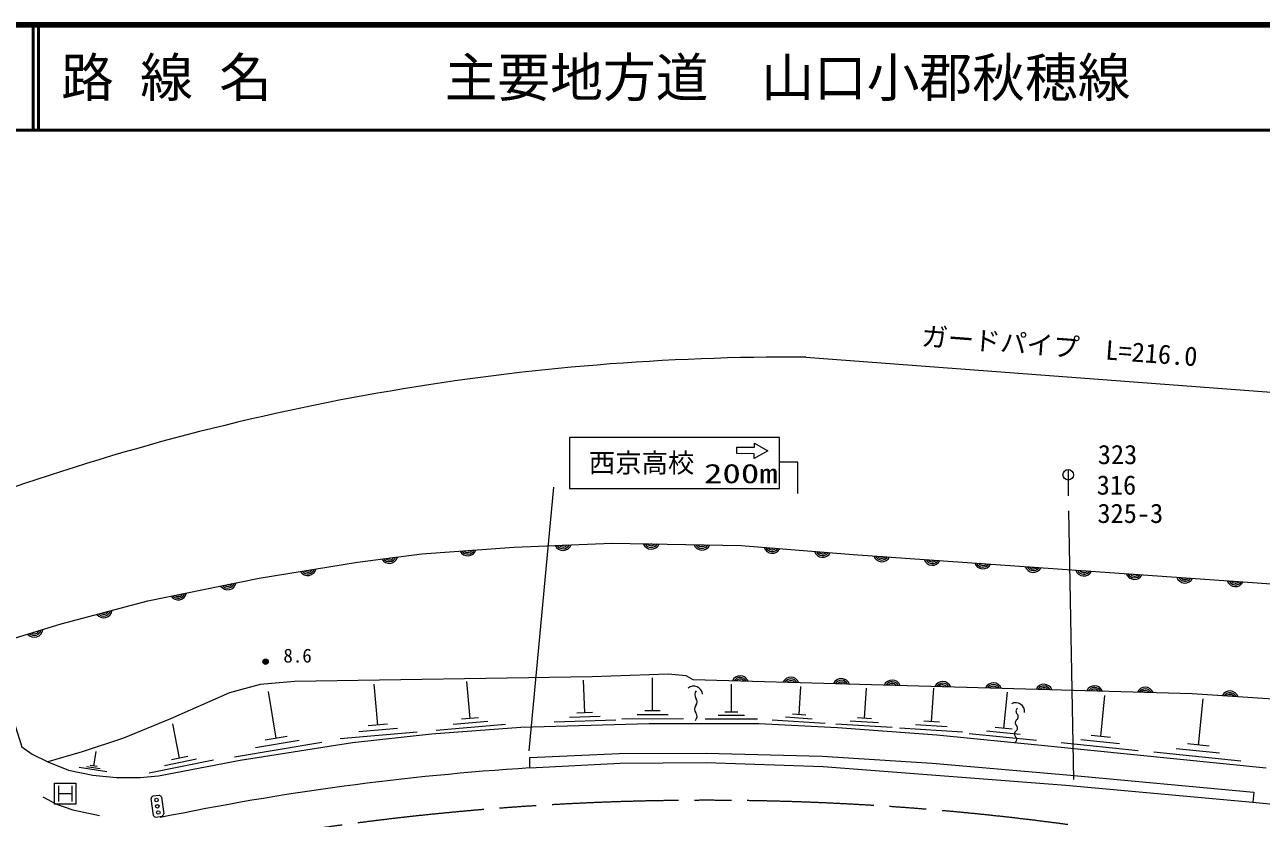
# Model space of a CAD drawing. Units: millimetres, scale not verified. Extents: x 40000 to 680000, y 20000 to 380000.
# Drawn here: x 176935 to 294138, y 304749 to 380000 of the extents above; entities that cross this region are included whole.
import ezdxf
from ezdxf.enums import TextEntityAlignment as Align

# ---------------------------------------------------------------- set-up
doc = ezdxf.new("R2010")
doc.units = ezdxf.units.MM
doc.header["$LTSCALE"] = 1000
doc.linetypes.add('CHAIN', pattern=[18.5, 12, -1.5, 3.5, -1.5])
for name, color, linetype, lineweight in [('M-BGD', 7, 'Continuous', 13), ('M-BMK', 2, 'CHAIN', 13), ('M-STR-HTXT', 7, 'Continuous', 13), ('M-STR-STRC', 7, 'Continuous', 13), ('M-STR-STRD', 7, 'Continuous', 13), ('M-TTL', 2, 'Continuous', 140), ('M-TTL-LINE', 7, 'Continuous', 50)]:
    doc.layers.add(name, color=color, linetype=linetype, lineweight=lineweight)
doc.layers.add('M-TTL-TXT', color=7, linetype='Continuous')
doc.styles.add('ＭＳ ゴシック', font='')
doc.styles.get('ＭＳ ゴシック').set_extended_font_data('MS Gothic')

msp = doc.modelspace()

# ---------------------------------------------------------------- linework, layer by layer
at = {"layer": 'M-BGD'}
for p, q in [((219141, 314218), (218838, 317708)), ((230009, 314742), (229912, 317858)), ((236446, 314942), (236426, 318059)), ((200773, 312343), (200028, 316762)), ((210400, 313580), (210061, 317477)), ((243911, 314814), (243912, 317464)), ((250336, 314578), (250506, 317259)), ((256530, 314230), (256711, 317091)), ((262889, 313910), (263090, 317086)), ((269727, 313287), (270071, 316703)), ((278923, 312495), (279316, 316392)), ((288181, 311689), (288625, 316090)), ((219959, 314289), (218323, 314147)), ((231482, 314398), (228561, 314307)), ((230739, 314765), (229279, 314719)), ((239374, 314181), (233529, 314144)), ((237910, 314562), (234987, 314543)), ((237177, 314947), (235716, 314937)), ((246394, 314151), (241426, 314153)), ((245152, 314482), (242668, 314484)), ((244532, 314814), (243289, 314815)), ((251572, 314163), (249058, 314323)), ((250964, 314538), (249708, 314618)), ((257200, 314187), (255859, 314272)), ((191618, 310448), (190963, 313694)), ((212269, 313251), (208615, 312934)), ((211313, 313659), (209486, 313500)), ((222489, 313629), (215945, 313061)), ((220815, 313923), (217543, 313639)), ((232954, 314054), (227112, 313872)), ((252807, 313748), (247780, 314067)), ((259166, 313344), (253802, 313685)), ((257848, 313787), (255166, 313957)), ((265816, 312927), (259861, 313305)), ((264352, 313418), (261375, 313607)), ((263633, 313862), (262144, 313957)), ((271285, 312698), (268083, 313021)), ((270528, 313206), (268926, 313367)), ((205102, 311936), (196816, 310539)), ((202937, 312140), (198794, 311441)), ((201809, 312517), (199737, 312168)), ((214138, 312922), (206830, 312288)), ((272844, 312110), (266438, 312755)), ((282478, 311153), (275171, 311889)), ((280700, 311824), (277047, 312192)), ((279836, 312403), (278009, 312587)), ((289213, 311585), (287150, 311793)), ((183470, 309705), (183691, 311096)), ((192379, 310601), (190857, 310294)), ((292196, 310173), (283945, 311005)), ((290189, 310931), (286063, 311347)), ((184718, 309150), (182110, 309565)), ((184094, 309428), (182790, 309635)), ((183796, 309653), (183144, 309757)), ((194825, 310250), (188738, 309022)), ((193222, 310349), (190178, 309735))]:
    msp.add_line(p, q, dxfattribs=at)
for points in [[(170529, 330737), (176653, 311525), (177642, 310834), (179126, 310115)], [(170889, 320280), (180380, 323189), (188617, 325363), (199152, 327520), (208485, 329022), (214565, 329818), (223332, 330454), (232594, 330843), (244826, 330613), (255467, 329765), (337446, 324002), (398585, 318789)], [(240306, 317890), (239639, 318270), (237924, 318412), (230713, 318162), (202515, 317731), (199254, 317440), (196338, 316644), (190743, 314165), (186289, 312336), (182365, 311063), (179126, 310115)], [(397939, 305070), (366338, 307103), (352418, 311925), (343152, 312800), (318733, 314510), (287593, 316558), (240306, 317890)], [(179126, 310115), (181082, 309323), (183386, 308834), (185621, 308601), (187879, 308625), (189602, 308788), (197355, 310254), (207994, 311931), (215490, 312769), (223964, 313374), (236128, 313752), (240522, 313740), (246522, 313746), (253972, 313351), (263377, 312676), (273597, 311651), (294601, 309529)], [(224809, 309521), (224804, 310526), (233272, 310895), (241520, 310917), (252516, 310640), (262958, 309986), (275705, 308867), (293419, 307237), (293346, 306273)]]:
    msp.add_lwpolyline(points, dxfattribs=at)
for radius in [250, 204, 159, 114, 68.2, 22.7]:
    msp.add_circle((199767, 319593), radius, dxfattribs=at)
for centre, radius, start, end in [((227950, 330961), 812, 205.024, 339.78427), ((227950, 330961), 650, 211.13979, 333.66848), ((227950, 330961), 488, 222.27248, 322.53579), ((227950, 330961), 325, 256.46177, 288.3465), ((236316, 331086), 812, 201.54363, 336.3039), ((236316, 331086), 650, 207.65941, 330.18811), ((236316, 331086), 488, 218.7921, 319.05542), ((236316, 331086), 325, 252.98139, 284.86613), ((241115, 330995), 812, 201.54363, 336.3039), ((241115, 330995), 650, 207.65941, 330.18811), ((241115, 330995), 488, 218.7921, 319.05542), ((241115, 330995), 325, 252.98139, 284.86613), ((211484, 329730), 812, 210.07263, 344.8329), ((211484, 329730), 650, 216.18842, 338.71711), ((211484, 329730), 488, 227.32111, 327.58443), ((211484, 329730), 325, 261.5104, 293.39514), ((218926, 330448), 812, 206.77115, 341.53142), ((218926, 330448), 650, 212.88694, 335.41563), ((218926, 330448), 488, 224.01963, 324.28294), ((218926, 330448), 325, 258.20892, 290.09365), ((247779, 330691), 812, 198.06108, 332.82135), ((247779, 330691), 650, 204.17686, 326.70556), ((247779, 330691), 488, 215.30955, 315.57287), ((247779, 330691), 325, 249.49884, 281.38358), ((252563, 330310), 812, 198.06108, 332.82135), ((252563, 330310), 650, 204.17686, 326.70556), ((252563, 330310), 488, 215.30955, 315.57287), ((252563, 330310), 325, 249.49884, 281.38358), ((258173, 329888), 812, 198.59922, 333.35949), ((258173, 329888), 650, 204.71501, 327.2437), ((258173, 329888), 488, 215.8477, 316.11101), ((258173, 329888), 325, 250.03699, 281.92172), ((203769, 328580), 812, 211.76515, 346.52542), ((203769, 328580), 650, 217.88094, 340.40963), ((203769, 328580), 488, 229.01363, 329.27695), ((203769, 328580), 325, 263.20292, 295.08766), ((262961, 329551), 812, 198.59922, 333.35949), ((262961, 329551), 650, 204.71501, 327.2437), ((262961, 329551), 488, 215.8477, 316.11101), ((262961, 329551), 325, 250.03699, 281.92172), ((267749, 329215), 812, 198.59922, 333.35949), ((267749, 329215), 650, 204.71501, 327.2437), ((267749, 329215), 488, 215.8477, 316.11101), ((267749, 329215), 325, 250.03699, 281.92172), ((272537, 328878), 812, 198.59922, 333.35949), ((272537, 328878), 650, 204.71501, 327.2437), ((272537, 328878), 488, 215.8477, 316.11101), ((272537, 328878), 325, 250.03699, 281.92172), ((277326, 328542), 812, 198.59922, 333.35949), ((277326, 328542), 650, 204.71501, 327.2437), ((277326, 328542), 488, 215.8477, 316.11101), ((277326, 328542), 325, 250.03699, 281.92172), ((196173, 327229), 812, 214.18838, 348.94865), ((196173, 327229), 650, 220.30417, 342.83287), ((196173, 327229), 488, 231.43686, 331.70018), ((282114, 328205), 812, 198.59922, 333.35949), ((282114, 328205), 650, 204.71501, 327.2437), ((282114, 328205), 488, 215.8477, 316.11101), ((282114, 328205), 325, 250.03699, 281.92172), ((286902, 327868), 812, 198.59922, 333.35949), ((286902, 327868), 650, 204.71501, 327.2437), ((286902, 327868), 488, 215.8477, 316.11101), ((286902, 327868), 325, 250.03699, 281.92172), ((291690, 327532), 812, 198.59922, 333.35949), ((291690, 327532), 650, 204.71501, 327.2437), ((291690, 327532), 488, 215.8477, 316.11101), ((291690, 327532), 325, 250.03699, 281.92172), ((191471, 326267), 812, 214.18838, 348.94865), ((191471, 326267), 650, 220.30417, 342.83287), ((191471, 326267), 488, 231.43686, 331.70018), ((191471, 326267), 325, 265.62615, 297.51089), ((196173, 327229), 325, 265.62615, 297.51089), ((184419, 324579), 812, 217.40578, 352.16605), ((184419, 324579), 650, 223.52157, 346.05027), ((184419, 324579), 488, 234.65426, 334.91758), ((184419, 324579), 325, 268.84355, 300.72829), ((177838, 322737), 812, 219.66432, 354.42459), ((177838, 322737), 650, 225.78011, 348.3088), ((177838, 322737), 488, 236.9128, 337.17612), ((177838, 322737), 325, 271.10209, 302.98683), ((244748, 317453), 812, 21.00599, 155.76626), ((244748, 317453), 650, 27.12178, 149.65047), ((244748, 317453), 488, 38.25446, 138.51778), ((244748, 317453), 325, 72.44375, 104.32849), ((249546, 317317), 812, 21.00599, 155.76626), ((249546, 317317), 650, 27.12178, 149.65047), ((249546, 317317), 488, 38.25446, 138.51778), ((249546, 317317), 325, 72.44375, 104.32849), ((254344, 317182), 812, 21.00599, 155.76626), ((254344, 317182), 650, 27.12178, 149.65047), ((254344, 317182), 488, 38.25446, 138.51778), ((259143, 317047), 812, 21.00599, 155.76626), ((259143, 317047), 650, 27.12178, 149.65047), ((263941, 316912), 812, 21.00599, 155.76626), ((240337, 316430), 850, 5.08377, 128.9388), ((240998, 316486), 558, 139.99501, 218.20055), ((254344, 317182), 325, 72.44375, 104.32849), ((259143, 317047), 488, 38.25446, 138.51778), ((259143, 317047), 325, 72.44375, 104.32849), ((263941, 316912), 650, 27.12178, 149.65047), ((263941, 316912), 488, 38.25446, 138.51778), ((263941, 316912), 325, 72.44375, 104.32849), ((268739, 316777), 812, 21.00599, 155.76626), ((268739, 316777), 650, 27.12178, 149.65047), ((268739, 316777), 488, 38.25446, 138.51778), ((268739, 316777), 325, 72.44375, 104.32849), ((273537, 316641), 812, 21.00599, 155.76626), ((273537, 316641), 650, 27.12178, 149.65047), ((273537, 316641), 488, 38.25446, 138.51778), ((273537, 316641), 325, 72.44375, 104.32849), ((278335, 316506), 812, 21.00599, 155.76626), ((278335, 316506), 650, 27.12178, 149.65047), ((278335, 316506), 488, 38.25446, 138.51778), ((278335, 316506), 325, 72.44375, 104.32849), ((283133, 316371), 812, 21.00599, 155.76626), ((283133, 316371), 650, 27.12178, 149.65047), ((283133, 316371), 488, 38.25446, 138.51778), ((283133, 316371), 325, 72.44375, 104.32849), ((291168, 316010), 812, 18.85679, 153.61706), ((291168, 316010), 650, 24.97258, 147.50127), ((291168, 316010), 488, 36.10527, 136.36858), ((240976, 315078), 558, 139.99501, 218.20055), ((240121, 315795), 558, 319.99501, 38.20055), ((270848, 314860), 850, 353.95801, 117.81304), ((291168, 316010), 325, 70.29456, 102.17929), ((240099, 314388), 558, 319.99501, 38.20055), ((271177, 313818), 360, 126.97914, 225.54167), ((271248, 314906), 360, 126.97914, 225.54167), ((270745, 314392), 360, 306.97914, 45.54167), ((271106, 312730), 360, 126.97914, 225.54167), ((270673, 313305), 360, 306.97914, 45.54167), ((270602, 312217), 360, 306.97914, 45.54167)]:
    msp.add_arc(centre, radius, start, end, dxfattribs=at)
at = {"layer": 'M-BMK'}
msp.add_arc((241550, 50764), 255688, 82.30022, 103.83859, dxfattribs=at)
at = {"layer": 'M-STR-HTXT'}
msp.add_line((250959, 348476), (397486, 337437), dxfattribs=at)
msp.add_arc((249593, 122327), 226153, 89.65405, 109.68996, dxfattribs=at)
at = {"layer": 'M-STR-STRC'}
for p, q in [((250208, 338504), (248480, 338504)), ((250208, 335532), (250208, 338504)), ((275839, 337822), (275839, 335322)), ((224744, 311131), (227071, 336156)), ((275854, 333897), (276331, 308424)), ((179770, 306087), (179770, 308087)), ((179770, 308087), (181770, 308087)), ((180145, 307837), (180145, 306337)), ((180145, 307087), (181395, 307087)), ((181395, 307837), (181395, 306337)), ((181770, 308087), (181770, 306087)), ((181770, 306087), (179770, 306087)), ((189126, 305025), (188904, 306609)), ((189669, 306918), (189074, 306835)), ((189894, 306748), (190116, 305163)), ((189352, 304854), (189946, 304938))]:
    msp.add_line(p, q, dxfattribs=at)
for points in [[(228577, 340873), (228577, 336013), (248480, 336013), (248480, 340873)], [(246094, 339937), (246098, 340311), (247371, 339600), (246086, 338860), (246088, 339322), (244429, 339337), (244435, 339956)]]:
    msp.add_lwpolyline(points, close=True, dxfattribs=at)
for centre, radius in [((275839, 337322), 500), ((189427, 306481), 167), ((189510, 305886), 167), ((189593, 305292), 167)]:
    msp.add_circle(centre, radius, dxfattribs=at)
for centre, radius, start, end in [((189219, 306549), 320, 116.76619, 169.17303), ((189610, 306606), 318, 26.53984, 79.39938), ((189400, 305153), 302, 205.09522, 260.84401), ((189811, 305216), 310, 295.78905, 350.15017)]:
    msp.add_arc(centre, radius, start, end, dxfattribs=at)
at = {"layer": 'M-STR-STRD'}
for points in [[(224809, 309521), (233377, 309964), (241514, 310030), (252599, 309670), (275611, 307891), (293346, 306273), (321302, 303457), (341787, 303621), (355665, 302124), (381005, 296488), (396501, 294903)], [(178646, 306796), (179932, 306087), (181506, 305555), (184011, 305001)]]:
    msp.add_lwpolyline(points, dxfattribs=at)
msp.add_arc((240404, 60868), 249141, 93.58887, 101.72625, dxfattribs=at)
at = {"layer": 'M-TTL'}
msp.add_line((680000, 380000), (40000, 380000), dxfattribs=at)
at = {"layer": 'M-TTL-LINE'}
for p, q in [((177750, 380000), (177750, 370000)), ((178250, 380000), (178250, 370000)), ((40000, 370000), (680000, 370000))]:
    msp.add_line(p, q, dxfattribs=at)

# ---------------------------------------------------------------- texts
at = {"layer": 'M-BGD', "style": 'ＭＳ ゴシック'}
msp.add_text('8.6', height=1320, dxfattribs=at).set_placement((201449, 319121), align=Align.BOTTOM_LEFT)
at = {"layer": 'M-STR-HTXT', "style": 'ＭＳ ゴシック'}
msp.add_text('ガードパイプ  L=216.0', height=1833, rotation=355.691, dxfattribs=at).set_placement((274902, 348043), align=Align.BOTTOM_CENTER)
at = {"layer": 'M-STR-STRC', "style": 'ＭＳ ゴシック'}
for s, p in [('323', (278643, 339246)), ('316', (278540, 336353)), ('325-3', (278609, 333667))]:
    msp.add_text(s, height=1833, dxfattribs=at).set_placement(p, align=Align.MIDDLE_LEFT)
msp.add_text('西京高校', height=1833, dxfattribs=at).set_placement((235399, 336990), align=Align.BOTTOM_CENTER)
at = {"layer": 'M-STR-STRC', "style": 'ＭＳ ゴシック', "width": 1.4}
msp.add_text('200m', height=1833, dxfattribs=at).set_placement((244812, 335973), align=Align.BOTTOM_CENTER)
at = {"layer": 'M-TTL-TXT', "style": 'ＭＳ ゴシック'}
for s, p in [('路 線 名', (180380, 375000)), ('主要地方道\u3000山口小郡秋穂線', (216734, 375000))]:
    msp.add_text(s, height=3666, dxfattribs=at).set_placement(p, align=Align.MIDDLE_LEFT)

doc.saveas('drawing.dxf')
